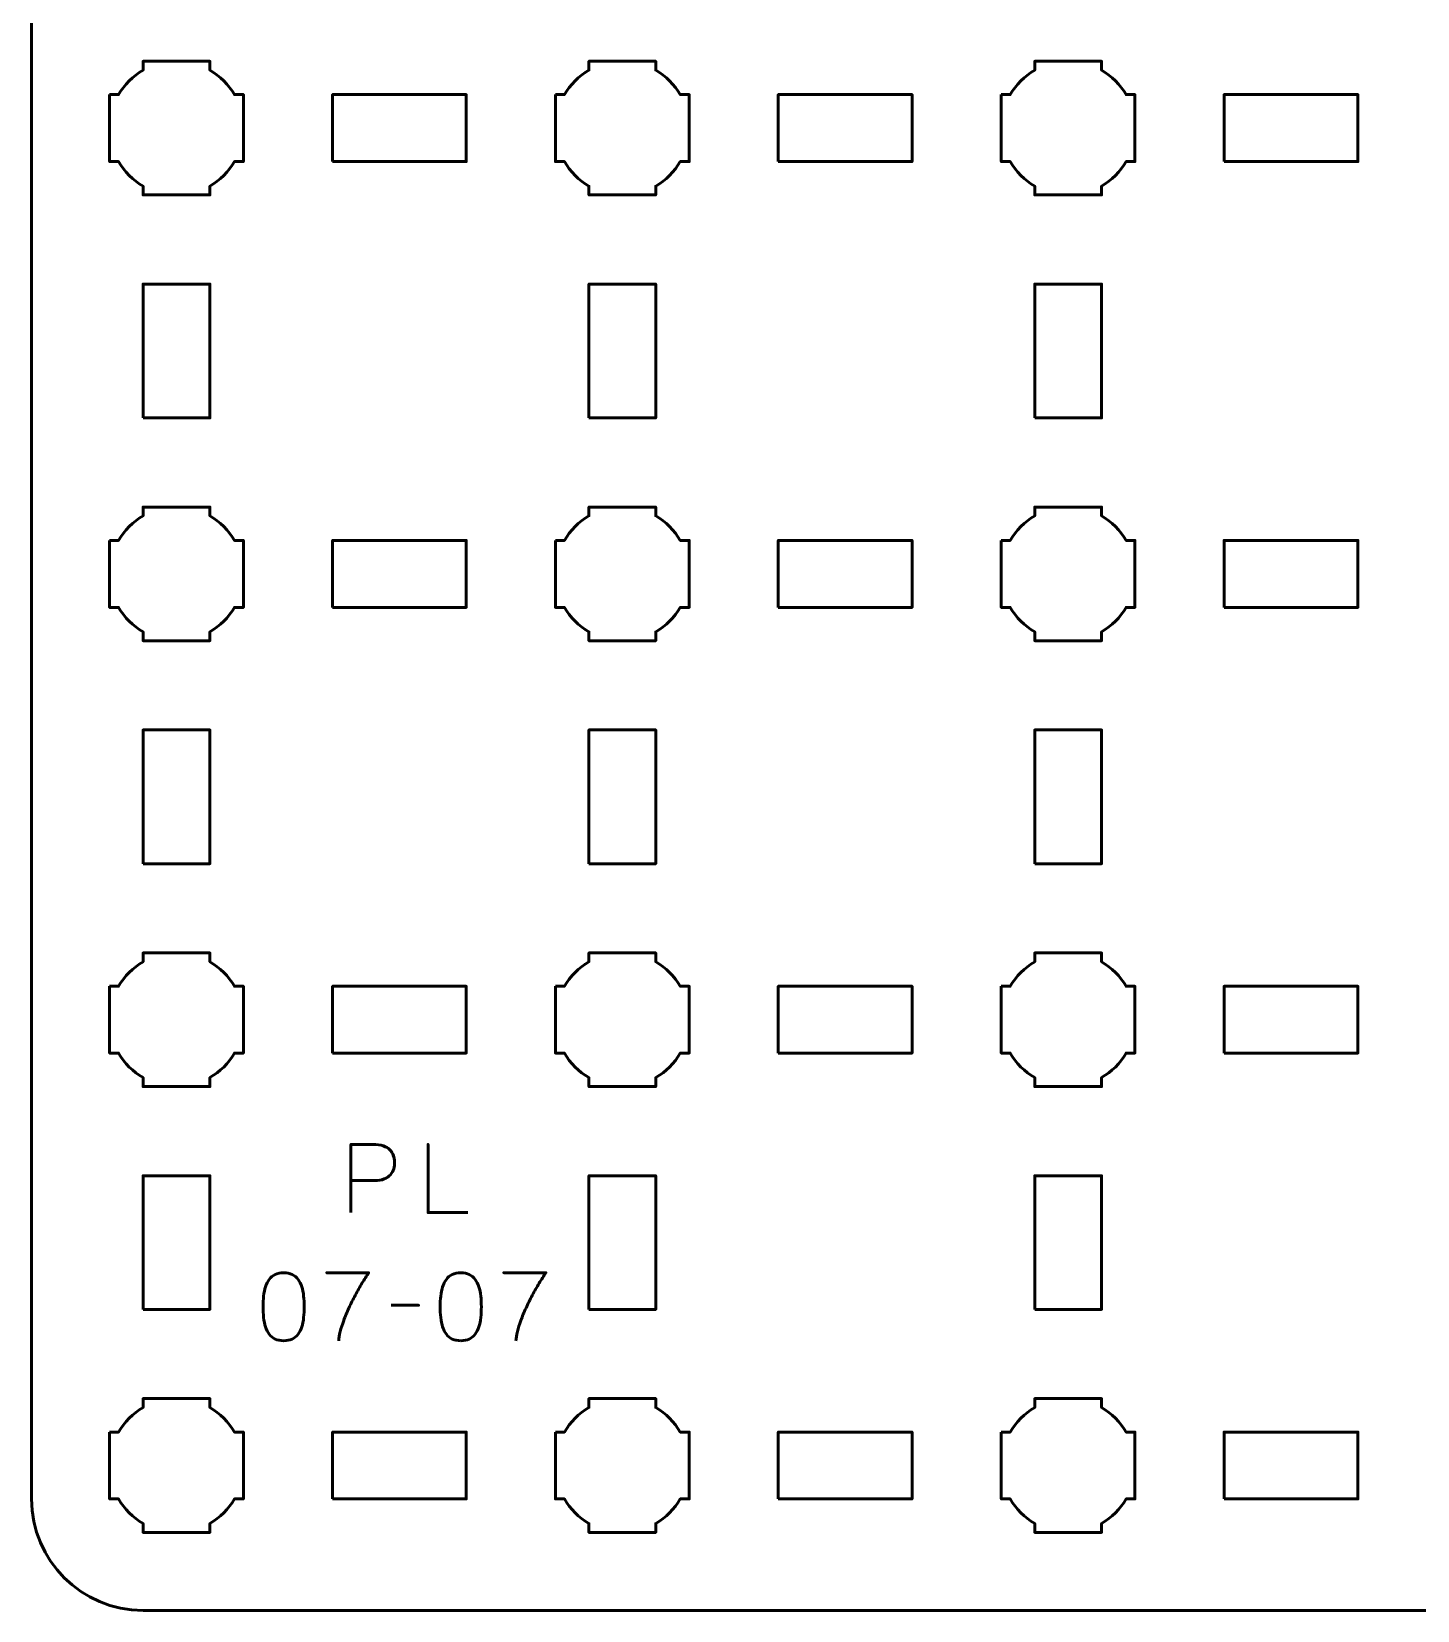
# Model space of a CAD drawing. Header units: centimetres. Extents: x -17.1 to -3.9, y -21.5 to -8.2.
# Drawn here: x -17.15 to -10.93, y -21.5 to -14.42 of the extents above; entities that cross this region are included whole.
import ezdxf

# ---------------------------------------------------------------- set-up
doc = ezdxf.new("R2010")
doc.units = ezdxf.units.CM
doc.header["$MEASUREMENT"] = 0
doc.layers.add('Layer 1', color=7, linetype='Continuous')

msp = doc.modelspace()

# ---------------------------------------------------------------- linework, layer by layer
at = {"layer": 'Layer 1', "color": 250, "lineweight": 53}
for points in [[(-15.8, -15), (-15.2, -15), (-15.2, -14.7), (-15.8, -14.7), (-15.8, -15)], [(-13.8, -15), (-13.2, -15), (-13.2, -14.7), (-13.8, -14.7), (-13.8, -15)], [(-11.8, -15), (-11.2, -15), (-11.2, -14.7), (-11.8, -14.7), (-11.8, -15)], [(-16.65, -16.15), (-16.35, -16.15), (-16.35, -15.55), (-16.65, -15.55), (-16.65, -16.15)], [(-14.65, -16.15), (-14.35, -16.15), (-14.35, -15.55), (-14.65, -15.55), (-14.65, -16.15)], [(-12.65, -16.15), (-12.35, -16.15), (-12.35, -15.55), (-12.65, -15.55), (-12.65, -16.15)], [(-15.8, -17), (-15.2, -17), (-15.2, -16.7), (-15.8, -16.7), (-15.8, -17)], [(-13.8, -17), (-13.2, -17), (-13.2, -16.7), (-13.8, -16.7), (-13.8, -17)], [(-11.8, -17), (-11.2, -17), (-11.2, -16.7), (-11.8, -16.7), (-11.8, -17)], [(-16.65, -18.15), (-16.35, -18.15), (-16.35, -17.55), (-16.65, -17.55), (-16.65, -18.15)], [(-14.65, -18.15), (-14.35, -18.15), (-14.35, -17.55), (-14.65, -17.55), (-14.65, -18.15)], [(-12.65, -18.15), (-12.35, -18.15), (-12.35, -17.55), (-12.65, -17.55), (-12.65, -18.15)], [(-15.8, -19), (-15.2, -19), (-15.2, -18.7), (-15.8, -18.7), (-15.8, -19)], [(-13.8, -19), (-13.2, -19), (-13.2, -18.7), (-13.8, -18.7), (-13.8, -19)], [(-11.8, -19), (-11.2, -19), (-11.2, -18.7), (-11.8, -18.7), (-11.8, -19)], [(-16.65, -20.15), (-16.35, -20.15), (-16.35, -19.55), (-16.65, -19.55), (-16.65, -20.15)], [(-14.65, -20.15), (-14.35, -20.15), (-14.35, -19.55), (-14.65, -19.55), (-14.65, -20.15)], [(-12.65, -20.15), (-12.35, -20.15), (-12.35, -19.55), (-12.65, -19.55), (-12.65, -20.15)], [(-15.8, -21), (-15.2, -21), (-15.2, -20.7), (-15.8, -20.7), (-15.8, -21)], [(-13.8, -21), (-13.2, -21), (-13.2, -20.7), (-13.8, -20.7), (-13.8, -21)], [(-11.8, -21), (-11.2, -21), (-11.2, -20.7), (-11.8, -20.7), (-11.8, -21)]]:
    msp.add_lwpolyline(points, close=True, dxfattribs=at)
msp.add_open_spline([(-17.15, -21), (-17.15, -21), (-17.15, -8.7), (-17.15, -8.7), (-17.15, -8.7), (-17.15, -8.42391), (-16.92609, -8.2), (-16.65, -8.2), (-16.65, -8.2), (-16.65, -8.2), (-4.35, -8.2), (-4.35, -8.2), (-4.35, -8.2), (-4.07391, -8.2), (-3.85, -8.42391), (-3.85, -8.7), (-3.85, -8.7), (-3.85, -8.7), (-3.85, -21), (-3.85, -21), (-3.85, -21), (-3.85, -21.27609), (-4.07391, -21.5), (-4.35, -21.5), (-4.35, -21.5), (-4.35, -21.5), (-16.65, -21.5), (-16.65, -21.5), (-16.65, -21.5), (-16.92609, -21.5), (-17.15, -21.27609), (-17.15, -21)], degree=3, knots=[0, 0, 0, 0, 0.125, 0.125, 0.125, 0.125, 0.25, 0.25, 0.25, 0.25, 0.375, 0.375, 0.375, 0.375, 0.5, 0.5, 0.5, 0.5, 0.625, 0.625, 0.625, 0.625, 0.75, 0.75, 0.75, 0.75, 0.875, 0.875, 0.875, 0.875, 1, 1, 1, 1], dxfattribs=at)
at = {"layer": 'Layer 1', "lineweight": 53}
for points in [[(-16.8, -14.7), (-16.8, -14.7), (-16.75985, -14.7), (-16.75985, -14.7), (-16.75985, -14.7), (-16.7335, -14.65447), (-16.69553, -14.6165), (-16.65, -14.59015), (-16.65, -14.59015), (-16.65, -14.59015), (-16.65, -14.55), (-16.65, -14.55), (-16.65, -14.55), (-16.65, -14.55), (-16.5, -14.55), (-16.5, -14.55), (-16.5, -14.55), (-16.5, -14.55), (-16.35, -14.55), (-16.35, -14.55), (-16.35, -14.55), (-16.35, -14.55), (-16.35, -14.59015), (-16.35, -14.59015), (-16.35, -14.59015), (-16.30447, -14.6165), (-16.2665, -14.65447), (-16.24015, -14.7), (-16.24015, -14.7), (-16.24015, -14.7), (-16.2, -14.7), (-16.2, -14.7), (-16.2, -14.7), (-16.2, -14.7), (-16.2, -14.85), (-16.2, -14.85), (-16.2, -14.85), (-16.2, -14.85), (-16.2, -15), (-16.2, -15), (-16.2, -15), (-16.2, -15), (-16.24015, -15), (-16.24015, -15), (-16.24015, -15), (-16.2665, -15.04553), (-16.30447, -15.0835), (-16.35, -15.10985), (-16.35, -15.10985), (-16.35, -15.10985), (-16.35, -15.15), (-16.35, -15.15), (-16.35, -15.15), (-16.35, -15.15), (-16.5, -15.15), (-16.5, -15.15), (-16.5, -15.15), (-16.5, -15.15), (-16.65, -15.15), (-16.65, -15.15), (-16.65, -15.15), (-16.65, -15.15), (-16.65, -15.10985), (-16.65, -15.10985), (-16.65, -15.10985), (-16.69553, -15.0835), (-16.7335, -15.04553), (-16.75985, -15), (-16.75985, -15), (-16.75985, -15), (-16.8, -15), (-16.8, -15), (-16.8, -15), (-16.8, -15), (-16.8, -14.85), (-16.8, -14.85), (-16.8, -14.85), (-16.8, -14.85), (-16.8, -14.7), (-16.8, -14.7)], [(-14.8, -14.7), (-14.8, -14.7), (-14.75985, -14.7), (-14.75985, -14.7), (-14.75985, -14.7), (-14.7335, -14.65447), (-14.69553, -14.6165), (-14.65, -14.59015), (-14.65, -14.59015), (-14.65, -14.59015), (-14.65, -14.55), (-14.65, -14.55), (-14.65, -14.55), (-14.65, -14.55), (-14.5, -14.55), (-14.5, -14.55), (-14.5, -14.55), (-14.5, -14.55), (-14.35, -14.55), (-14.35, -14.55), (-14.35, -14.55), (-14.35, -14.55), (-14.35, -14.59015), (-14.35, -14.59015), (-14.35, -14.59015), (-14.30447, -14.6165), (-14.2665, -14.65447), (-14.24015, -14.7), (-14.24015, -14.7), (-14.24015, -14.7), (-14.2, -14.7), (-14.2, -14.7), (-14.2, -14.7), (-14.2, -14.7), (-14.2, -14.85), (-14.2, -14.85), (-14.2, -14.85), (-14.2, -14.85), (-14.2, -15), (-14.2, -15), (-14.2, -15), (-14.2, -15), (-14.24015, -15), (-14.24015, -15), (-14.24015, -15), (-14.2665, -15.04553), (-14.30447, -15.0835), (-14.35, -15.10985), (-14.35, -15.10985), (-14.35, -15.10985), (-14.35, -15.15), (-14.35, -15.15), (-14.35, -15.15), (-14.35, -15.15), (-14.5, -15.15), (-14.5, -15.15), (-14.5, -15.15), (-14.5, -15.15), (-14.65, -15.15), (-14.65, -15.15), (-14.65, -15.15), (-14.65, -15.15), (-14.65, -15.10985), (-14.65, -15.10985), (-14.65, -15.10985), (-14.69553, -15.0835), (-14.7335, -15.04553), (-14.75985, -15), (-14.75985, -15), (-14.75985, -15), (-14.8, -15), (-14.8, -15), (-14.8, -15), (-14.8, -15), (-14.8, -14.85), (-14.8, -14.85), (-14.8, -14.85), (-14.8, -14.85), (-14.8, -14.7), (-14.8, -14.7)], [(-12.8, -14.7), (-12.8, -14.7), (-12.75985, -14.7), (-12.75985, -14.7), (-12.75985, -14.7), (-12.7335, -14.65447), (-12.69553, -14.6165), (-12.65, -14.59015), (-12.65, -14.59015), (-12.65, -14.59015), (-12.65, -14.55), (-12.65, -14.55), (-12.65, -14.55), (-12.65, -14.55), (-12.5, -14.55), (-12.5, -14.55), (-12.5, -14.55), (-12.5, -14.55), (-12.35, -14.55), (-12.35, -14.55), (-12.35, -14.55), (-12.35, -14.55), (-12.35, -14.59015), (-12.35, -14.59015), (-12.35, -14.59015), (-12.30447, -14.6165), (-12.2665, -14.65447), (-12.24015, -14.7), (-12.24015, -14.7), (-12.24015, -14.7), (-12.2, -14.7), (-12.2, -14.7), (-12.2, -14.7), (-12.2, -14.7), (-12.2, -14.85), (-12.2, -14.85), (-12.2, -14.85), (-12.2, -14.85), (-12.2, -15), (-12.2, -15), (-12.2, -15), (-12.2, -15), (-12.24015, -15), (-12.24015, -15), (-12.24015, -15), (-12.2665, -15.04553), (-12.30447, -15.0835), (-12.35, -15.10985), (-12.35, -15.10985), (-12.35, -15.10985), (-12.35, -15.15), (-12.35, -15.15), (-12.35, -15.15), (-12.35, -15.15), (-12.5, -15.15), (-12.5, -15.15), (-12.5, -15.15), (-12.5, -15.15), (-12.65, -15.15), (-12.65, -15.15), (-12.65, -15.15), (-12.65, -15.15), (-12.65, -15.10985), (-12.65, -15.10985), (-12.65, -15.10985), (-12.69553, -15.0835), (-12.7335, -15.04553), (-12.75985, -15), (-12.75985, -15), (-12.75985, -15), (-12.8, -15), (-12.8, -15), (-12.8, -15), (-12.8, -15), (-12.8, -14.85), (-12.8, -14.85), (-12.8, -14.85), (-12.8, -14.85), (-12.8, -14.7), (-12.8, -14.7)], [(-16.8, -16.7), (-16.8, -16.7), (-16.75985, -16.7), (-16.75985, -16.7), (-16.75985, -16.7), (-16.7335, -16.65447), (-16.69553, -16.6165), (-16.65, -16.59015), (-16.65, -16.59015), (-16.65, -16.59015), (-16.65, -16.55), (-16.65, -16.55), (-16.65, -16.55), (-16.65, -16.55), (-16.5, -16.55), (-16.5, -16.55), (-16.5, -16.55), (-16.5, -16.55), (-16.35, -16.55), (-16.35, -16.55), (-16.35, -16.55), (-16.35, -16.55), (-16.35, -16.59015), (-16.35, -16.59015), (-16.35, -16.59015), (-16.30447, -16.6165), (-16.2665, -16.65447), (-16.24015, -16.7), (-16.24015, -16.7), (-16.24015, -16.7), (-16.2, -16.7), (-16.2, -16.7), (-16.2, -16.7), (-16.2, -16.7), (-16.2, -16.85), (-16.2, -16.85), (-16.2, -16.85), (-16.2, -16.85), (-16.2, -17), (-16.2, -17), (-16.2, -17), (-16.2, -17), (-16.24015, -17), (-16.24015, -17), (-16.24015, -17), (-16.2665, -17.04553), (-16.30447, -17.0835), (-16.35, -17.10985), (-16.35, -17.10985), (-16.35, -17.10985), (-16.35, -17.15), (-16.35, -17.15), (-16.35, -17.15), (-16.35, -17.15), (-16.5, -17.15), (-16.5, -17.15), (-16.5, -17.15), (-16.5, -17.15), (-16.65, -17.15), (-16.65, -17.15), (-16.65, -17.15), (-16.65, -17.15), (-16.65, -17.10985), (-16.65, -17.10985), (-16.65, -17.10985), (-16.69553, -17.0835), (-16.7335, -17.04553), (-16.75985, -17), (-16.75985, -17), (-16.75985, -17), (-16.8, -17), (-16.8, -17), (-16.8, -17), (-16.8, -17), (-16.8, -16.85), (-16.8, -16.85), (-16.8, -16.85), (-16.8, -16.85), (-16.8, -16.7), (-16.8, -16.7)], [(-14.8, -16.7), (-14.8, -16.7), (-14.75985, -16.7), (-14.75985, -16.7), (-14.75985, -16.7), (-14.7335, -16.65447), (-14.69553, -16.6165), (-14.65, -16.59015), (-14.65, -16.59015), (-14.65, -16.59015), (-14.65, -16.55), (-14.65, -16.55), (-14.65, -16.55), (-14.65, -16.55), (-14.5, -16.55), (-14.5, -16.55), (-14.5, -16.55), (-14.5, -16.55), (-14.35, -16.55), (-14.35, -16.55), (-14.35, -16.55), (-14.35, -16.55), (-14.35, -16.59015), (-14.35, -16.59015), (-14.35, -16.59015), (-14.30447, -16.6165), (-14.2665, -16.65447), (-14.24015, -16.7), (-14.24015, -16.7), (-14.24015, -16.7), (-14.2, -16.7), (-14.2, -16.7), (-14.2, -16.7), (-14.2, -16.7), (-14.2, -16.85), (-14.2, -16.85), (-14.2, -16.85), (-14.2, -16.85), (-14.2, -17), (-14.2, -17), (-14.2, -17), (-14.2, -17), (-14.24015, -17), (-14.24015, -17), (-14.24015, -17), (-14.2665, -17.04553), (-14.30447, -17.0835), (-14.35, -17.10985), (-14.35, -17.10985), (-14.35, -17.10985), (-14.35, -17.15), (-14.35, -17.15), (-14.35, -17.15), (-14.35, -17.15), (-14.5, -17.15), (-14.5, -17.15), (-14.5, -17.15), (-14.5, -17.15), (-14.65, -17.15), (-14.65, -17.15), (-14.65, -17.15), (-14.65, -17.15), (-14.65, -17.10985), (-14.65, -17.10985), (-14.65, -17.10985), (-14.69553, -17.0835), (-14.7335, -17.04553), (-14.75985, -17), (-14.75985, -17), (-14.75985, -17), (-14.8, -17), (-14.8, -17), (-14.8, -17), (-14.8, -17), (-14.8, -16.85), (-14.8, -16.85), (-14.8, -16.85), (-14.8, -16.85), (-14.8, -16.7), (-14.8, -16.7)], [(-12.8, -16.7), (-12.8, -16.7), (-12.75985, -16.7), (-12.75985, -16.7), (-12.75985, -16.7), (-12.7335, -16.65447), (-12.69553, -16.6165), (-12.65, -16.59015), (-12.65, -16.59015), (-12.65, -16.59015), (-12.65, -16.55), (-12.65, -16.55), (-12.65, -16.55), (-12.65, -16.55), (-12.5, -16.55), (-12.5, -16.55), (-12.5, -16.55), (-12.5, -16.55), (-12.35, -16.55), (-12.35, -16.55), (-12.35, -16.55), (-12.35, -16.55), (-12.35, -16.59015), (-12.35, -16.59015), (-12.35, -16.59015), (-12.30447, -16.6165), (-12.2665, -16.65447), (-12.24015, -16.7), (-12.24015, -16.7), (-12.24015, -16.7), (-12.2, -16.7), (-12.2, -16.7), (-12.2, -16.7), (-12.2, -16.7), (-12.2, -16.85), (-12.2, -16.85), (-12.2, -16.85), (-12.2, -16.85), (-12.2, -17), (-12.2, -17), (-12.2, -17), (-12.2, -17), (-12.24015, -17), (-12.24015, -17), (-12.24015, -17), (-12.2665, -17.04553), (-12.30447, -17.0835), (-12.35, -17.10985), (-12.35, -17.10985), (-12.35, -17.10985), (-12.35, -17.15), (-12.35, -17.15), (-12.35, -17.15), (-12.35, -17.15), (-12.5, -17.15), (-12.5, -17.15), (-12.5, -17.15), (-12.5, -17.15), (-12.65, -17.15), (-12.65, -17.15), (-12.65, -17.15), (-12.65, -17.15), (-12.65, -17.10985), (-12.65, -17.10985), (-12.65, -17.10985), (-12.69553, -17.0835), (-12.7335, -17.04553), (-12.75985, -17), (-12.75985, -17), (-12.75985, -17), (-12.8, -17), (-12.8, -17), (-12.8, -17), (-12.8, -17), (-12.8, -16.85), (-12.8, -16.85), (-12.8, -16.85), (-12.8, -16.85), (-12.8, -16.7), (-12.8, -16.7)], [(-16.8, -18.7), (-16.8, -18.7), (-16.75985, -18.7), (-16.75985, -18.7), (-16.75985, -18.7), (-16.7335, -18.65447), (-16.69553, -18.6165), (-16.65, -18.59015), (-16.65, -18.59015), (-16.65, -18.59015), (-16.65, -18.55), (-16.65, -18.55), (-16.65, -18.55), (-16.65, -18.55), (-16.5, -18.55), (-16.5, -18.55), (-16.5, -18.55), (-16.5, -18.55), (-16.35, -18.55), (-16.35, -18.55), (-16.35, -18.55), (-16.35, -18.55), (-16.35, -18.59015), (-16.35, -18.59015), (-16.35, -18.59015), (-16.30447, -18.6165), (-16.2665, -18.65447), (-16.24015, -18.7), (-16.24015, -18.7), (-16.24015, -18.7), (-16.2, -18.7), (-16.2, -18.7), (-16.2, -18.7), (-16.2, -18.7), (-16.2, -18.85), (-16.2, -18.85), (-16.2, -18.85), (-16.2, -18.85), (-16.2, -19), (-16.2, -19), (-16.2, -19), (-16.2, -19), (-16.24015, -19), (-16.24015, -19), (-16.24015, -19), (-16.2665, -19.04553), (-16.30447, -19.0835), (-16.35, -19.10985), (-16.35, -19.10985), (-16.35, -19.10985), (-16.35, -19.15), (-16.35, -19.15), (-16.35, -19.15), (-16.35, -19.15), (-16.5, -19.15), (-16.5, -19.15), (-16.5, -19.15), (-16.5, -19.15), (-16.65, -19.15), (-16.65, -19.15), (-16.65, -19.15), (-16.65, -19.15), (-16.65, -19.10985), (-16.65, -19.10985), (-16.65, -19.10985), (-16.69553, -19.0835), (-16.7335, -19.04553), (-16.75985, -19), (-16.75985, -19), (-16.75985, -19), (-16.8, -19), (-16.8, -19), (-16.8, -19), (-16.8, -19), (-16.8, -18.85), (-16.8, -18.85), (-16.8, -18.85), (-16.8, -18.85), (-16.8, -18.7), (-16.8, -18.7)], [(-14.8, -18.7), (-14.8, -18.7), (-14.75985, -18.7), (-14.75985, -18.7), (-14.75985, -18.7), (-14.7335, -18.65447), (-14.69553, -18.6165), (-14.65, -18.59015), (-14.65, -18.59015), (-14.65, -18.59015), (-14.65, -18.55), (-14.65, -18.55), (-14.65, -18.55), (-14.65, -18.55), (-14.5, -18.55), (-14.5, -18.55), (-14.5, -18.55), (-14.5, -18.55), (-14.35, -18.55), (-14.35, -18.55), (-14.35, -18.55), (-14.35, -18.55), (-14.35, -18.59015), (-14.35, -18.59015), (-14.35, -18.59015), (-14.30447, -18.6165), (-14.2665, -18.65447), (-14.24015, -18.7), (-14.24015, -18.7), (-14.24015, -18.7), (-14.2, -18.7), (-14.2, -18.7), (-14.2, -18.7), (-14.2, -18.7), (-14.2, -18.85), (-14.2, -18.85), (-14.2, -18.85), (-14.2, -18.85), (-14.2, -19), (-14.2, -19), (-14.2, -19), (-14.2, -19), (-14.24015, -19), (-14.24015, -19), (-14.24015, -19), (-14.2665, -19.04553), (-14.30447, -19.0835), (-14.35, -19.10985), (-14.35, -19.10985), (-14.35, -19.10985), (-14.35, -19.15), (-14.35, -19.15), (-14.35, -19.15), (-14.35, -19.15), (-14.5, -19.15), (-14.5, -19.15), (-14.5, -19.15), (-14.5, -19.15), (-14.65, -19.15), (-14.65, -19.15), (-14.65, -19.15), (-14.65, -19.15), (-14.65, -19.10985), (-14.65, -19.10985), (-14.65, -19.10985), (-14.69553, -19.0835), (-14.7335, -19.04553), (-14.75985, -19), (-14.75985, -19), (-14.75985, -19), (-14.8, -19), (-14.8, -19), (-14.8, -19), (-14.8, -19), (-14.8, -18.85), (-14.8, -18.85), (-14.8, -18.85), (-14.8, -18.85), (-14.8, -18.7), (-14.8, -18.7)], [(-12.8, -18.7), (-12.8, -18.7), (-12.75985, -18.7), (-12.75985, -18.7), (-12.75985, -18.7), (-12.7335, -18.65447), (-12.69553, -18.6165), (-12.65, -18.59015), (-12.65, -18.59015), (-12.65, -18.59015), (-12.65, -18.55), (-12.65, -18.55), (-12.65, -18.55), (-12.65, -18.55), (-12.5, -18.55), (-12.5, -18.55), (-12.5, -18.55), (-12.5, -18.55), (-12.35, -18.55), (-12.35, -18.55), (-12.35, -18.55), (-12.35, -18.55), (-12.35, -18.59015), (-12.35, -18.59015), (-12.35, -18.59015), (-12.30447, -18.6165), (-12.2665, -18.65447), (-12.24015, -18.7), (-12.24015, -18.7), (-12.24015, -18.7), (-12.2, -18.7), (-12.2, -18.7), (-12.2, -18.7), (-12.2, -18.7), (-12.2, -18.85), (-12.2, -18.85), (-12.2, -18.85), (-12.2, -18.85), (-12.2, -19), (-12.2, -19), (-12.2, -19), (-12.2, -19), (-12.24015, -19), (-12.24015, -19), (-12.24015, -19), (-12.2665, -19.04553), (-12.30447, -19.0835), (-12.35, -19.10985), (-12.35, -19.10985), (-12.35, -19.10985), (-12.35, -19.15), (-12.35, -19.15), (-12.35, -19.15), (-12.35, -19.15), (-12.5, -19.15), (-12.5, -19.15), (-12.5, -19.15), (-12.5, -19.15), (-12.65, -19.15), (-12.65, -19.15), (-12.65, -19.15), (-12.65, -19.15), (-12.65, -19.10985), (-12.65, -19.10985), (-12.65, -19.10985), (-12.69553, -19.0835), (-12.7335, -19.04553), (-12.75985, -19), (-12.75985, -19), (-12.75985, -19), (-12.8, -19), (-12.8, -19), (-12.8, -19), (-12.8, -19), (-12.8, -18.85), (-12.8, -18.85), (-12.8, -18.85), (-12.8, -18.85), (-12.8, -18.7), (-12.8, -18.7)], [(-16.8, -20.7), (-16.8, -20.7), (-16.75985, -20.7), (-16.75985, -20.7), (-16.75985, -20.7), (-16.7335, -20.65447), (-16.69553, -20.6165), (-16.65, -20.59015), (-16.65, -20.59015), (-16.65, -20.59015), (-16.65, -20.55), (-16.65, -20.55), (-16.65, -20.55), (-16.65, -20.55), (-16.5, -20.55), (-16.5, -20.55), (-16.5, -20.55), (-16.5, -20.55), (-16.35, -20.55), (-16.35, -20.55), (-16.35, -20.55), (-16.35, -20.55), (-16.35, -20.59015), (-16.35, -20.59015), (-16.35, -20.59015), (-16.30447, -20.6165), (-16.2665, -20.65447), (-16.24015, -20.7), (-16.24015, -20.7), (-16.24015, -20.7), (-16.2, -20.7), (-16.2, -20.7), (-16.2, -20.7), (-16.2, -20.7), (-16.2, -20.85), (-16.2, -20.85), (-16.2, -20.85), (-16.2, -20.85), (-16.2, -21), (-16.2, -21), (-16.2, -21), (-16.2, -21), (-16.24015, -21), (-16.24015, -21), (-16.24015, -21), (-16.2665, -21.04553), (-16.30447, -21.0835), (-16.35, -21.10985), (-16.35, -21.10985), (-16.35, -21.10985), (-16.35, -21.15), (-16.35, -21.15), (-16.35, -21.15), (-16.35, -21.15), (-16.5, -21.15), (-16.5, -21.15), (-16.5, -21.15), (-16.5, -21.15), (-16.65, -21.15), (-16.65, -21.15), (-16.65, -21.15), (-16.65, -21.15), (-16.65, -21.10985), (-16.65, -21.10985), (-16.65, -21.10985), (-16.69553, -21.0835), (-16.7335, -21.04553), (-16.75985, -21), (-16.75985, -21), (-16.75985, -21), (-16.8, -21), (-16.8, -21), (-16.8, -21), (-16.8, -21), (-16.8, -20.85), (-16.8, -20.85), (-16.8, -20.85), (-16.8, -20.85), (-16.8, -20.7), (-16.8, -20.7)], [(-14.8, -20.7), (-14.8, -20.7), (-14.75985, -20.7), (-14.75985, -20.7), (-14.75985, -20.7), (-14.7335, -20.65447), (-14.69553, -20.6165), (-14.65, -20.59015), (-14.65, -20.59015), (-14.65, -20.59015), (-14.65, -20.55), (-14.65, -20.55), (-14.65, -20.55), (-14.65, -20.55), (-14.5, -20.55), (-14.5, -20.55), (-14.5, -20.55), (-14.5, -20.55), (-14.35, -20.55), (-14.35, -20.55), (-14.35, -20.55), (-14.35, -20.55), (-14.35, -20.59015), (-14.35, -20.59015), (-14.35, -20.59015), (-14.30447, -20.6165), (-14.2665, -20.65447), (-14.24015, -20.7), (-14.24015, -20.7), (-14.24015, -20.7), (-14.2, -20.7), (-14.2, -20.7), (-14.2, -20.7), (-14.2, -20.7), (-14.2, -20.85), (-14.2, -20.85), (-14.2, -20.85), (-14.2, -20.85), (-14.2, -21), (-14.2, -21), (-14.2, -21), (-14.2, -21), (-14.24015, -21), (-14.24015, -21), (-14.24015, -21), (-14.2665, -21.04553), (-14.30447, -21.0835), (-14.35, -21.10985), (-14.35, -21.10985), (-14.35, -21.10985), (-14.35, -21.15), (-14.35, -21.15), (-14.35, -21.15), (-14.35, -21.15), (-14.5, -21.15), (-14.5, -21.15), (-14.5, -21.15), (-14.5, -21.15), (-14.65, -21.15), (-14.65, -21.15), (-14.65, -21.15), (-14.65, -21.15), (-14.65, -21.10985), (-14.65, -21.10985), (-14.65, -21.10985), (-14.69553, -21.0835), (-14.7335, -21.04553), (-14.75985, -21), (-14.75985, -21), (-14.75985, -21), (-14.8, -21), (-14.8, -21), (-14.8, -21), (-14.8, -21), (-14.8, -20.85), (-14.8, -20.85), (-14.8, -20.85), (-14.8, -20.85), (-14.8, -20.7), (-14.8, -20.7)], [(-12.8, -20.7), (-12.8, -20.7), (-12.75985, -20.7), (-12.75985, -20.7), (-12.75985, -20.7), (-12.7335, -20.65447), (-12.69553, -20.6165), (-12.65, -20.59015), (-12.65, -20.59015), (-12.65, -20.59015), (-12.65, -20.55), (-12.65, -20.55), (-12.65, -20.55), (-12.65, -20.55), (-12.5, -20.55), (-12.5, -20.55), (-12.5, -20.55), (-12.5, -20.55), (-12.35, -20.55), (-12.35, -20.55), (-12.35, -20.55), (-12.35, -20.55), (-12.35, -20.59015), (-12.35, -20.59015), (-12.35, -20.59015), (-12.30447, -20.6165), (-12.2665, -20.65447), (-12.24015, -20.7), (-12.24015, -20.7), (-12.24015, -20.7), (-12.2, -20.7), (-12.2, -20.7), (-12.2, -20.7), (-12.2, -20.7), (-12.2, -20.85), (-12.2, -20.85), (-12.2, -20.85), (-12.2, -20.85), (-12.2, -21), (-12.2, -21), (-12.2, -21), (-12.2, -21), (-12.24015, -21), (-12.24015, -21), (-12.24015, -21), (-12.2665, -21.04553), (-12.30447, -21.0835), (-12.35, -21.10985), (-12.35, -21.10985), (-12.35, -21.10985), (-12.35, -21.15), (-12.35, -21.15), (-12.35, -21.15), (-12.35, -21.15), (-12.5, -21.15), (-12.5, -21.15), (-12.5, -21.15), (-12.5, -21.15), (-12.65, -21.15), (-12.65, -21.15), (-12.65, -21.15), (-12.65, -21.15), (-12.65, -21.10985), (-12.65, -21.10985), (-12.65, -21.10985), (-12.69553, -21.0835), (-12.7335, -21.04553), (-12.75985, -21), (-12.75985, -21), (-12.75985, -21), (-12.8, -21), (-12.8, -21), (-12.8, -21), (-12.8, -21), (-12.8, -20.85), (-12.8, -20.85), (-12.8, -20.85), (-12.8, -20.85), (-12.8, -20.7), (-12.8, -20.7)]]:
    msp.add_open_spline(points, degree=3, knots=[0, 0, 0, 0, 0.05, 0.05, 0.05, 0.05, 0.1, 0.1, 0.1, 0.1, 0.15, 0.15, 0.15, 0.15, 0.2, 0.2, 0.2, 0.2, 0.25, 0.25, 0.25, 0.25, 0.3, 0.3, 0.3, 0.3, 0.35, 0.35, 0.35, 0.35, 0.4, 0.4, 0.4, 0.4, 0.45, 0.45, 0.45, 0.45, 0.5, 0.5, 0.5, 0.5, 0.55, 0.55, 0.55, 0.55, 0.6, 0.6, 0.6, 0.6, 0.65, 0.65, 0.65, 0.65, 0.7, 0.7, 0.7, 0.7, 0.75, 0.75, 0.75, 0.75, 0.8, 0.8, 0.8, 0.8, 0.85, 0.85, 0.85, 0.85, 0.9, 0.9, 0.9, 0.9, 0.95, 0.95, 0.95, 0.95, 1, 1, 1, 1], dxfattribs=at)
at = {"layer": 'Layer 1', "color": 5, "lineweight": 53}
for points, knots in [([(-15.71737, -19.71494), (-15.71737, -19.71494), (-15.71737, -19.40972), (-15.71737, -19.40972), (-15.71737, -19.40972), (-15.71737, -19.40972), (-15.62, -19.40972), (-15.62, -19.40972), (-15.62, -19.40972), (-15.60053, -19.40979), (-15.58452, -19.41198), (-15.57189, -19.41621), (-15.57189, -19.41621), (-15.55933, -19.42037), (-15.54945, -19.42616), (-15.54232, -19.4335), (-15.54232, -19.4335), (-15.5352, -19.44076), (-15.53012, -19.44909), (-15.52701, -19.45847), (-15.52701, -19.45847), (-15.52398, -19.46786), (-15.52222, -19.47766), (-15.52179, -19.48804), (-15.52179, -19.48804), (-15.5213, -19.49841), (-15.5225, -19.50857), (-15.52532, -19.51844), (-15.52532, -19.51844), (-15.52821, -19.52832), (-15.53308, -19.53728), (-15.54007, -19.54533), (-15.54007, -19.54533), (-15.54698, -19.55337), (-15.55636, -19.55979), (-15.56815, -19.56452), (-15.56815, -19.56452), (-15.57993, -19.56931), (-15.59453, -19.57171), (-15.61196, -19.57185), (-15.61196, -19.57185), (-15.61196, -19.57185), (-15.71737, -19.57185), (-15.71737, -19.57185), (-15.71737, -19.57185), (-15.71737, -19.57185), (-15.61196, -19.57185), (-15.61196, -19.57185), (-15.61196, -19.57185), (-15.59489, -19.57171), (-15.58042, -19.56931), (-15.56871, -19.56452), (-15.56871, -19.56452), (-15.55693, -19.55979), (-15.54754, -19.55337), (-15.54049, -19.54533), (-15.54049, -19.54533), (-15.5335, -19.53728), (-15.52849, -19.52832), (-15.52553, -19.51844), (-15.52553, -19.51844), (-15.52257, -19.50857), (-15.5213, -19.49841), (-15.52179, -19.48804), (-15.52179, -19.48804), (-15.52222, -19.47766), (-15.52398, -19.46786), (-15.52715, -19.45847), (-15.52715, -19.45847), (-15.53026, -19.44909), (-15.53548, -19.44076), (-15.54261, -19.4335), (-15.54261, -19.4335), (-15.5498, -19.42616), (-15.55968, -19.42037), (-15.57224, -19.41621), (-15.57224, -19.41621), (-15.58487, -19.41198), (-15.60074, -19.40979), (-15.62, -19.40972), (-15.62, -19.40972), (-15.62, -19.40972), (-15.71737, -19.40972), (-15.71737, -19.40972), (-15.71737, -19.40972), (-15.71737, -19.40972), (-15.71737, -19.71494), (-15.71737, -19.71494)], [0, 0, 0, 0, 0.0454545, 0.0454545, 0.0454545, 0.0454545, 0.0909091, 0.0909091, 0.0909091, 0.0909091, 0.1363636, 0.1363636, 0.1363636, 0.1363636, 0.1818182, 0.1818182, 0.1818182, 0.1818182, 0.2272727, 0.2272727, 0.2272727, 0.2272727, 0.2727273, 0.2727273, 0.2727273, 0.2727273, 0.3181818, 0.3181818, 0.3181818, 0.3181818, 0.3636364, 0.3636364, 0.3636364, 0.3636364, 0.4090909, 0.4090909, 0.4090909, 0.4090909, 0.4545455, 0.4545455, 0.4545455, 0.4545455, 0.5, 0.5, 0.5, 0.5, 0.5454545, 0.5454545, 0.5454545, 0.5454545, 0.5909091, 0.5909091, 0.5909091, 0.5909091, 0.6363636, 0.6363636, 0.6363636, 0.6363636, 0.6818182, 0.6818182, 0.6818182, 0.6818182, 0.7272727, 0.7272727, 0.7272727, 0.7272727, 0.7727273, 0.7727273, 0.7727273, 0.7727273, 0.8181818, 0.8181818, 0.8181818, 0.8181818, 0.8636364, 0.8636364, 0.8636364, 0.8636364, 0.9090909, 0.9090909, 0.9090909, 0.9090909, 0.9545455, 0.9545455, 0.9545455, 0.9545455, 1, 1, 1, 1]), ([(-15.19287, -19.71494), (-15.19287, -19.71494), (-15.37109, -19.71494), (-15.37109, -19.71494), (-15.37109, -19.71494), (-15.37109, -19.71494), (-15.37109, -19.40972), (-15.37109, -19.40972), (-15.37109, -19.40972), (-15.37109, -19.40972), (-15.37109, -19.71494), (-15.37109, -19.71494), (-15.37109, -19.71494), (-15.37109, -19.71494), (-15.19287, -19.71494), (-15.19287, -19.71494)], [0, 0, 0, 0, 0.25, 0.25, 0.25, 0.25, 0.5, 0.5, 0.5, 0.5, 0.75, 0.75, 0.75, 0.75, 1, 1, 1, 1]), ([(-16.01921, -20.29025), (-16.0044, -20.29018), (-15.99163, -20.28757), (-15.98097, -20.28249), (-15.98097, -20.28249), (-15.97039, -20.27741), (-15.96157, -20.27014), (-15.95452, -20.2609), (-15.95452, -20.2609), (-15.94753, -20.25159), (-15.94203, -20.24058), (-15.93794, -20.22788), (-15.93794, -20.22788), (-15.93391, -20.21518), (-15.93102, -20.20128), (-15.9294, -20.18604), (-15.9294, -20.18604), (-15.9277, -20.1708), (-15.92686, -20.15478), (-15.92693, -20.13785), (-15.92693, -20.13785), (-15.92686, -20.12099), (-15.9277, -20.10497), (-15.9294, -20.0898), (-15.9294, -20.0898), (-15.93102, -20.07463), (-15.93391, -20.06066), (-15.93794, -20.04796), (-15.93794, -20.04796), (-15.94203, -20.03533), (-15.94753, -20.02433), (-15.95452, -20.01494), (-15.95452, -20.01494), (-15.96157, -20.00563), (-15.97039, -19.99836), (-15.98097, -19.99328), (-15.98097, -19.99328), (-15.99163, -19.98813), (-16.0044, -19.98552), (-16.01921, -19.98545), (-16.01921, -19.98545), (-16.03403, -19.98552), (-16.0468, -19.98813), (-16.05746, -19.99328), (-16.05746, -19.99328), (-16.06804, -19.99836), (-16.07686, -20.00563), (-16.08391, -20.01494), (-16.08391, -20.01494), (-16.0909, -20.02433), (-16.0964, -20.03533), (-16.10049, -20.04796), (-16.10049, -20.04796), (-16.10452, -20.06066), (-16.10741, -20.07463), (-16.10903, -20.0898), (-16.10903, -20.0898), (-16.11072, -20.10497), (-16.11157, -20.12099), (-16.1115, -20.13785), (-16.1115, -20.13785), (-16.11157, -20.15478), (-16.11072, -20.1708), (-16.10903, -20.18604), (-16.10903, -20.18604), (-16.10741, -20.20128), (-16.10452, -20.21518), (-16.10049, -20.22788), (-16.10049, -20.22788), (-16.0964, -20.24058), (-16.0909, -20.25159), (-16.08391, -20.2609), (-16.08391, -20.2609), (-16.07686, -20.27014), (-16.06804, -20.27741), (-16.05746, -20.28249), (-16.05746, -20.28249), (-16.0468, -20.28757), (-16.03403, -20.29018), (-16.01921, -20.29025)], [0, 0, 0, 0, 0.05, 0.05, 0.05, 0.05, 0.1, 0.1, 0.1, 0.1, 0.15, 0.15, 0.15, 0.15, 0.2, 0.2, 0.2, 0.2, 0.25, 0.25, 0.25, 0.25, 0.3, 0.3, 0.3, 0.3, 0.35, 0.35, 0.35, 0.35, 0.4, 0.4, 0.4, 0.4, 0.45, 0.45, 0.45, 0.45, 0.5, 0.5, 0.5, 0.5, 0.55, 0.55, 0.55, 0.55, 0.6, 0.6, 0.6, 0.6, 0.65, 0.65, 0.65, 0.65, 0.7, 0.7, 0.7, 0.7, 0.75, 0.75, 0.75, 0.75, 0.8, 0.8, 0.8, 0.8, 0.85, 0.85, 0.85, 0.85, 0.9, 0.9, 0.9, 0.9, 0.95, 0.95, 0.95, 0.95, 1, 1, 1, 1]), ([(-16.01921, -20.29025), (-16.0044, -20.29018), (-15.99163, -20.28757), (-15.98097, -20.28249), (-15.98097, -20.28249), (-15.97039, -20.27741), (-15.96157, -20.27014), (-15.95452, -20.2609), (-15.95452, -20.2609), (-15.94753, -20.25159), (-15.94203, -20.24058), (-15.93794, -20.22788), (-15.93794, -20.22788), (-15.93391, -20.21518), (-15.93102, -20.20128), (-15.9294, -20.18604), (-15.9294, -20.18604), (-15.9277, -20.1708), (-15.92686, -20.15478), (-15.92693, -20.13785), (-15.92693, -20.13785), (-15.92686, -20.12099), (-15.9277, -20.10497), (-15.9294, -20.0898), (-15.9294, -20.0898), (-15.93102, -20.07463), (-15.93391, -20.06066), (-15.93794, -20.04796), (-15.93794, -20.04796), (-15.94203, -20.03533), (-15.94753, -20.02433), (-15.95452, -20.01494), (-15.95452, -20.01494), (-15.96157, -20.00563), (-15.97039, -19.99836), (-15.98097, -19.99328), (-15.98097, -19.99328), (-15.99163, -19.98813), (-16.0044, -19.98552), (-16.01921, -19.98545), (-16.01921, -19.98545), (-16.03403, -19.98552), (-16.0468, -19.98813), (-16.05746, -19.99328), (-16.05746, -19.99328), (-16.06804, -19.99836), (-16.07686, -20.00563), (-16.08391, -20.01494), (-16.08391, -20.01494), (-16.0909, -20.02433), (-16.0964, -20.03533), (-16.10049, -20.04796), (-16.10049, -20.04796), (-16.10452, -20.06066), (-16.10741, -20.07463), (-16.10903, -20.0898), (-16.10903, -20.0898), (-16.11072, -20.10497), (-16.11157, -20.12099), (-16.1115, -20.13785), (-16.1115, -20.13785), (-16.11157, -20.15478), (-16.11072, -20.1708), (-16.10903, -20.18604), (-16.10903, -20.18604), (-16.10741, -20.20128), (-16.10452, -20.21518), (-16.10049, -20.22788), (-16.10049, -20.22788), (-16.0964, -20.24058), (-16.0909, -20.25159), (-16.08391, -20.2609), (-16.08391, -20.2609), (-16.07686, -20.27014), (-16.06804, -20.27741), (-16.05746, -20.28249), (-16.05746, -20.28249), (-16.0468, -20.28757), (-16.03403, -20.29018), (-16.01921, -20.29025)], [0, 0, 0, 0, 0.05, 0.05, 0.05, 0.05, 0.1, 0.1, 0.1, 0.1, 0.15, 0.15, 0.15, 0.15, 0.2, 0.2, 0.2, 0.2, 0.25, 0.25, 0.25, 0.25, 0.3, 0.3, 0.3, 0.3, 0.35, 0.35, 0.35, 0.35, 0.4, 0.4, 0.4, 0.4, 0.45, 0.45, 0.45, 0.45, 0.5, 0.5, 0.5, 0.5, 0.55, 0.55, 0.55, 0.55, 0.6, 0.6, 0.6, 0.6, 0.65, 0.65, 0.65, 0.65, 0.7, 0.7, 0.7, 0.7, 0.75, 0.75, 0.75, 0.75, 0.8, 0.8, 0.8, 0.8, 0.85, 0.85, 0.85, 0.85, 0.9, 0.9, 0.9, 0.9, 0.95, 0.95, 0.95, 0.95, 1, 1, 1, 1]), ([(-15.77157, -20.29025), (-15.77136, -20.27847), (-15.76931, -20.26485), (-15.76543, -20.24933), (-15.76543, -20.24933), (-15.76155, -20.23374), (-15.75626, -20.21694), (-15.74955, -20.19895), (-15.74955, -20.19895), (-15.74285, -20.18096), (-15.73509, -20.16247), (-15.72634, -20.14335), (-15.72634, -20.14335), (-15.71766, -20.12423), (-15.70828, -20.10533), (-15.69833, -20.08649), (-15.69833, -20.08649), (-15.68838, -20.06765), (-15.67822, -20.04959), (-15.66785, -20.0323), (-15.66785, -20.0323), (-15.65748, -20.01509), (-15.64732, -19.99935), (-15.63737, -19.98503), (-15.63737, -19.98503), (-15.63737, -19.98503), (-15.8266, -19.98503), (-15.8266, -19.98503), (-15.8266, -19.98503), (-15.8266, -19.98503), (-15.63737, -19.98503), (-15.63737, -19.98503), (-15.63737, -19.98503), (-15.64732, -19.99935), (-15.65748, -20.01509), (-15.66785, -20.0323), (-15.66785, -20.0323), (-15.67822, -20.04959), (-15.68838, -20.06765), (-15.69833, -20.08649), (-15.69833, -20.08649), (-15.70828, -20.10533), (-15.71766, -20.12423), (-15.72634, -20.14335), (-15.72634, -20.14335), (-15.73509, -20.16247), (-15.74285, -20.18096), (-15.74955, -20.19895), (-15.74955, -20.19895), (-15.75626, -20.21694), (-15.76155, -20.23374), (-15.76543, -20.24933), (-15.76543, -20.24933), (-15.76931, -20.26485), (-15.77136, -20.27847), (-15.77157, -20.29025)], [0, 0, 0, 0, 0.0714286, 0.0714286, 0.0714286, 0.0714286, 0.1428571, 0.1428571, 0.1428571, 0.1428571, 0.2142857, 0.2142857, 0.2142857, 0.2142857, 0.2857143, 0.2857143, 0.2857143, 0.2857143, 0.3571429, 0.3571429, 0.3571429, 0.3571429, 0.4285714, 0.4285714, 0.4285714, 0.4285714, 0.5, 0.5, 0.5, 0.5, 0.5714286, 0.5714286, 0.5714286, 0.5714286, 0.6428571, 0.6428571, 0.6428571, 0.6428571, 0.7142857, 0.7142857, 0.7142857, 0.7142857, 0.7857143, 0.7857143, 0.7857143, 0.7857143, 0.8571429, 0.8571429, 0.8571429, 0.8571429, 0.9285714, 0.9285714, 0.9285714, 0.9285714, 1, 1, 1, 1]), ([(-15.22462, -20.29025), (-15.20981, -20.29018), (-15.19704, -20.28757), (-15.18638, -20.28249), (-15.18638, -20.28249), (-15.1758, -20.27741), (-15.16698, -20.27014), (-15.15993, -20.2609), (-15.15993, -20.2609), (-15.15294, -20.25159), (-15.14744, -20.24058), (-15.14335, -20.22788), (-15.14335, -20.22788), (-15.13932, -20.21518), (-15.13643, -20.20128), (-15.13481, -20.18604), (-15.13481, -20.18604), (-15.13311, -20.1708), (-15.13227, -20.15478), (-15.13234, -20.13785), (-15.13234, -20.13785), (-15.13227, -20.12099), (-15.13311, -20.10497), (-15.13481, -20.0898), (-15.13481, -20.0898), (-15.13643, -20.07463), (-15.13932, -20.06066), (-15.14335, -20.04796), (-15.14335, -20.04796), (-15.14744, -20.03533), (-15.15294, -20.02433), (-15.15993, -20.01494), (-15.15993, -20.01494), (-15.16698, -20.00563), (-15.1758, -19.99836), (-15.18638, -19.99328), (-15.18638, -19.99328), (-15.19704, -19.98813), (-15.20981, -19.98552), (-15.22462, -19.98545), (-15.22462, -19.98545), (-15.23944, -19.98552), (-15.25221, -19.98813), (-15.26287, -19.99328), (-15.26287, -19.99328), (-15.27345, -19.99836), (-15.28227, -20.00563), (-15.28932, -20.01494), (-15.28932, -20.01494), (-15.29631, -20.02433), (-15.30181, -20.03533), (-15.3059, -20.04796), (-15.3059, -20.04796), (-15.30993, -20.06066), (-15.31282, -20.07463), (-15.31444, -20.0898), (-15.31444, -20.0898), (-15.31613, -20.10497), (-15.31698, -20.12099), (-15.31691, -20.13785), (-15.31691, -20.13785), (-15.31698, -20.15478), (-15.31613, -20.1708), (-15.31444, -20.18604), (-15.31444, -20.18604), (-15.31282, -20.20128), (-15.30993, -20.21518), (-15.3059, -20.22788), (-15.3059, -20.22788), (-15.30181, -20.24058), (-15.29631, -20.25159), (-15.28932, -20.2609), (-15.28932, -20.2609), (-15.28227, -20.27014), (-15.27345, -20.27741), (-15.26287, -20.28249), (-15.26287, -20.28249), (-15.25221, -20.28757), (-15.23944, -20.29018), (-15.22462, -20.29025)], [0, 0, 0, 0, 0.05, 0.05, 0.05, 0.05, 0.1, 0.1, 0.1, 0.1, 0.15, 0.15, 0.15, 0.15, 0.2, 0.2, 0.2, 0.2, 0.25, 0.25, 0.25, 0.25, 0.3, 0.3, 0.3, 0.3, 0.35, 0.35, 0.35, 0.35, 0.4, 0.4, 0.4, 0.4, 0.45, 0.45, 0.45, 0.45, 0.5, 0.5, 0.5, 0.5, 0.55, 0.55, 0.55, 0.55, 0.6, 0.6, 0.6, 0.6, 0.65, 0.65, 0.65, 0.65, 0.7, 0.7, 0.7, 0.7, 0.75, 0.75, 0.75, 0.75, 0.8, 0.8, 0.8, 0.8, 0.85, 0.85, 0.85, 0.85, 0.9, 0.9, 0.9, 0.9, 0.95, 0.95, 0.95, 0.95, 1, 1, 1, 1]), ([(-15.22462, -20.29025), (-15.20981, -20.29018), (-15.19704, -20.28757), (-15.18638, -20.28249), (-15.18638, -20.28249), (-15.1758, -20.27741), (-15.16698, -20.27014), (-15.15993, -20.2609), (-15.15993, -20.2609), (-15.15294, -20.25159), (-15.14744, -20.24058), (-15.14335, -20.22788), (-15.14335, -20.22788), (-15.13932, -20.21518), (-15.13643, -20.20128), (-15.13481, -20.18604), (-15.13481, -20.18604), (-15.13311, -20.1708), (-15.13227, -20.15478), (-15.13234, -20.13785), (-15.13234, -20.13785), (-15.13227, -20.12099), (-15.13311, -20.10497), (-15.13481, -20.0898), (-15.13481, -20.0898), (-15.13643, -20.07463), (-15.13932, -20.06066), (-15.14335, -20.04796), (-15.14335, -20.04796), (-15.14744, -20.03533), (-15.15294, -20.02433), (-15.15993, -20.01494), (-15.15993, -20.01494), (-15.16698, -20.00563), (-15.1758, -19.99836), (-15.18638, -19.99328), (-15.18638, -19.99328), (-15.19704, -19.98813), (-15.20981, -19.98552), (-15.22462, -19.98545), (-15.22462, -19.98545), (-15.23944, -19.98552), (-15.25221, -19.98813), (-15.26287, -19.99328), (-15.26287, -19.99328), (-15.27345, -19.99836), (-15.28227, -20.00563), (-15.28932, -20.01494), (-15.28932, -20.01494), (-15.29631, -20.02433), (-15.30181, -20.03533), (-15.3059, -20.04796), (-15.3059, -20.04796), (-15.30993, -20.06066), (-15.31282, -20.07463), (-15.31444, -20.0898), (-15.31444, -20.0898), (-15.31613, -20.10497), (-15.31698, -20.12099), (-15.31691, -20.13785), (-15.31691, -20.13785), (-15.31698, -20.15478), (-15.31613, -20.1708), (-15.31444, -20.18604), (-15.31444, -20.18604), (-15.31282, -20.20128), (-15.30993, -20.21518), (-15.3059, -20.22788), (-15.3059, -20.22788), (-15.30181, -20.24058), (-15.29631, -20.25159), (-15.28932, -20.2609), (-15.28932, -20.2609), (-15.28227, -20.27014), (-15.27345, -20.27741), (-15.26287, -20.28249), (-15.26287, -20.28249), (-15.25221, -20.28757), (-15.23944, -20.29018), (-15.22462, -20.29025)], [0, 0, 0, 0, 0.05, 0.05, 0.05, 0.05, 0.1, 0.1, 0.1, 0.1, 0.15, 0.15, 0.15, 0.15, 0.2, 0.2, 0.2, 0.2, 0.25, 0.25, 0.25, 0.25, 0.3, 0.3, 0.3, 0.3, 0.35, 0.35, 0.35, 0.35, 0.4, 0.4, 0.4, 0.4, 0.45, 0.45, 0.45, 0.45, 0.5, 0.5, 0.5, 0.5, 0.55, 0.55, 0.55, 0.55, 0.6, 0.6, 0.6, 0.6, 0.65, 0.65, 0.65, 0.65, 0.7, 0.7, 0.7, 0.7, 0.75, 0.75, 0.75, 0.75, 0.8, 0.8, 0.8, 0.8, 0.85, 0.85, 0.85, 0.85, 0.9, 0.9, 0.9, 0.9, 0.95, 0.95, 0.95, 0.95, 1, 1, 1, 1]), ([(-14.97698, -20.29025), (-14.97677, -20.27847), (-14.97472, -20.26485), (-14.97084, -20.24933), (-14.97084, -20.24933), (-14.96696, -20.23374), (-14.96167, -20.21694), (-14.95496, -20.19895), (-14.95496, -20.19895), (-14.94826, -20.18096), (-14.9405, -20.16247), (-14.93175, -20.14335), (-14.93175, -20.14335), (-14.92307, -20.12423), (-14.91369, -20.10533), (-14.90374, -20.08649), (-14.90374, -20.08649), (-14.89379, -20.06765), (-14.88363, -20.04959), (-14.87326, -20.0323), (-14.87326, -20.0323), (-14.86289, -20.01509), (-14.85273, -19.99935), (-14.84278, -19.98503), (-14.84278, -19.98503), (-14.84278, -19.98503), (-15.03201, -19.98503), (-15.03201, -19.98503), (-15.03201, -19.98503), (-15.03201, -19.98503), (-14.84278, -19.98503), (-14.84278, -19.98503), (-14.84278, -19.98503), (-14.85273, -19.99935), (-14.86289, -20.01509), (-14.87326, -20.0323), (-14.87326, -20.0323), (-14.88363, -20.04959), (-14.89379, -20.06765), (-14.90374, -20.08649), (-14.90374, -20.08649), (-14.91369, -20.10533), (-14.92307, -20.12423), (-14.93175, -20.14335), (-14.93175, -20.14335), (-14.9405, -20.16247), (-14.94826, -20.18096), (-14.95496, -20.19895), (-14.95496, -20.19895), (-14.96167, -20.21694), (-14.96696, -20.23374), (-14.97084, -20.24933), (-14.97084, -20.24933), (-14.97472, -20.26485), (-14.97677, -20.27847), (-14.97698, -20.29025)], [0, 0, 0, 0, 0.0714286, 0.0714286, 0.0714286, 0.0714286, 0.1428571, 0.1428571, 0.1428571, 0.1428571, 0.2142857, 0.2142857, 0.2142857, 0.2142857, 0.2857143, 0.2857143, 0.2857143, 0.2857143, 0.3571429, 0.3571429, 0.3571429, 0.3571429, 0.4285714, 0.4285714, 0.4285714, 0.4285714, 0.5, 0.5, 0.5, 0.5, 0.5714286, 0.5714286, 0.5714286, 0.5714286, 0.6428571, 0.6428571, 0.6428571, 0.6428571, 0.7142857, 0.7142857, 0.7142857, 0.7142857, 0.7857143, 0.7857143, 0.7857143, 0.7857143, 0.8571429, 0.8571429, 0.8571429, 0.8571429, 0.9285714, 0.9285714, 0.9285714, 0.9285714, 1, 1, 1, 1]), ([(-15.53704, -20.13065), (-15.53704, -20.13065), (-15.41385, -20.13065), (-15.41385, -20.13065), (-15.41385, -20.13065), (-15.41385, -20.13065), (-15.53704, -20.13065), (-15.53704, -20.13065)], [0, 0, 0, 0, 0.5, 0.5, 0.5, 0.5, 1, 1, 1, 1])]:
    msp.add_open_spline(points, degree=3, knots=knots, dxfattribs=at)

doc.saveas('drawing.dxf')
